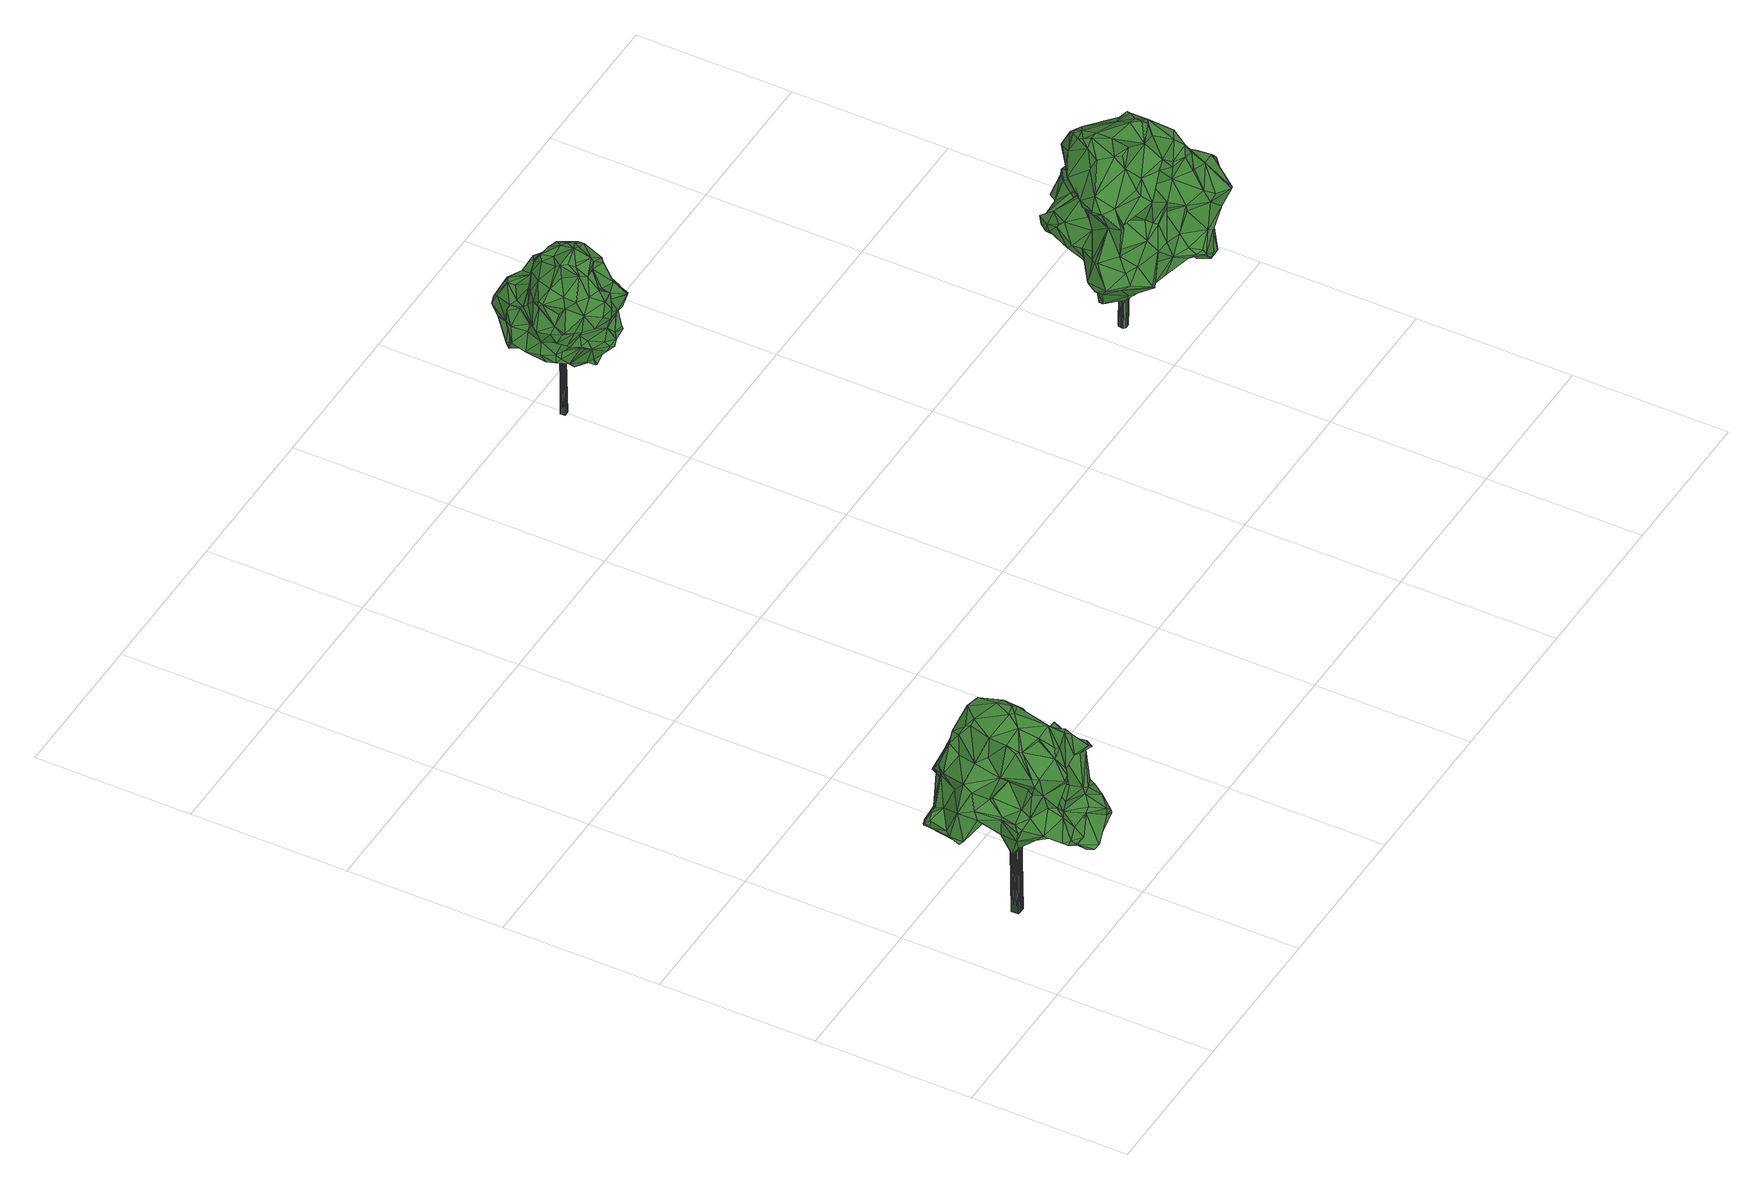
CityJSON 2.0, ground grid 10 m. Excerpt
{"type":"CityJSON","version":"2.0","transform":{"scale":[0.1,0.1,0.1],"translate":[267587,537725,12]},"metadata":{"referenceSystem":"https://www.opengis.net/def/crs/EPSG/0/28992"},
"CityObjects":{
"tree1":{"type":"SolitaryVegetationObject","attributes":{"gtid":259,"crown_width_m":9.59,"crown_median_z":22.33,"crown_r50_m":0.343,"crown_porosity":0.895,"trunk_H_m":9.36,"trunk_DBH_m":0.576,"trunk_radius_m":0.288,"trunk_base_height_m":12.97,"original_gtid":"259"},"geometry":[{"type":"Solid","lod":"3","boundaries":[[[[0,1,2]],[[3,4,5]],[[6,7,8]],[[9,10,11]],[[12,13,14]],[[15,16,17]],[[18,19,20]],[[21,22,23]],[[12,24,13]],[[0,2,25]],[[0,25,26]],[[27,10,28]],[[29,30,31]],[[32,33,34]],[[35,36,37]],[[38,39,40]],[[41,42,43]],[[44,45,46]],[[47,48,49]],[[50,51,52]],[[53,52,51]],[[25,2,54]],[[55,56,57]],[[55,57,58]],[[59,60,61]],[[20,62,63]],[[23,64,21]],[[65,27,66]],[[67,68,69]],[[70,71,72]],[[73,74,72]],[[7,55,58]],[[18,75,19]],[[76,77,78]],[[79,32,11]],[[80,81,82]],[[83,84,85]],[[86,87,88]],[[89,90,91]],[[28,92,66]],[[93,17,94]],[[38,40,15]],[[56,55,95]],[[96,97,98]],[[99,66,92]],[[100,101,102]],[[48,103,104]],[[105,106,58]],[[107,108,109]],[[110,111,25]],[[112,113,114]],[[115,37,116]],[[117,116,37]],[[118,119,120]],[[121,122,123]],[[11,10,124]],[[125,126,8]],[[60,127,128]],[[114,113,129]],[[103,130,54]],[[70,74,131]],[[104,132,48]],[[133,118,134]],[[135,136,137]],[[138,139,140]],[[93,15,17]],[[110,25,141]],[[58,125,7]],[[142,102,143]],[[0,144,1]],[[63,62,145]],[[146,49,132]],[[45,147,46]],[[101,81,102]],[[148,93,94]],[[149,45,150]],[[151,115,152]],[[153,121,29]],[[154,155,3]],[[156,157,158]],[[47,141,130]],[[0,26,159]],[[40,16,15]],[[54,160,103]],[[161,162,163]],[[84,105,58]],[[83,105,84]],[[83,164,105]],[[165,86,166]],[[65,91,27]],[[167,148,94]],[[117,37,36]],[[8,7,125]],[[83,168,164]],[[30,29,169]],[[84,170,85]],[[171,164,99]],[[85,168,83]],[[89,168,85]],[[164,168,99]],[[99,168,65]],[[82,104,172]],[[173,174,175]],[[148,38,15]],[[97,96,176]],[[97,176,76]],[[148,167,38]],[[77,63,78]],[[157,94,131]],[[157,131,177]],[[89,91,65]],[[89,65,168]],[[99,92,171]],[[15,93,148]],[[76,176,178]],[[179,180,108]],[[135,181,182]],[[66,99,65]],[[66,27,28]],[[80,82,172]],[[183,184,70]],[[185,186,187]],[[188,187,186]],[[188,135,187]],[[116,43,42]],[[189,59,122]],[[170,190,191]],[[170,191,85]],[[68,87,138]],[[192,193,194]],[[86,165,142]],[[131,94,195]],[[24,192,196]],[[13,24,196]],[[73,197,184]],[[11,32,9]],[[171,20,106]],[[171,106,164]],[[57,56,198]],[[57,198,170]],[[199,134,163]],[[200,134,199]],[[105,164,106]],[[50,61,128]],[[73,201,74]],[[202,203,204]],[[38,98,97]],[[70,72,74]],[[44,158,177]],[[107,109,8]],[[107,8,127]],[[205,206,16]],[[132,82,207]],[[50,52,61]],[[6,8,109]],[[208,51,63]],[[50,63,51]],[[175,149,150]],[[175,209,149]],[[139,192,24]],[[13,196,14]],[[210,114,129]],[[185,187,211]],[[97,76,212]],[[190,170,88]],[[190,88,67]],[[22,213,214]],[[22,214,215]],[[60,107,127]],[[78,9,34]],[[78,34,76]],[[75,128,127]],[[200,144,133]],[[147,136,135]],[[208,215,214]],[[156,96,98]],[[174,194,119]],[[177,158,157]],[[216,151,79]],[[216,79,11]],[[60,59,189]],[[5,217,154]],[[29,121,169]],[[218,85,191]],[[32,34,9]],[[95,55,219]],[[64,213,21]],[[46,158,44]],[[77,208,63]],[[18,20,63]],[[43,117,220]],[[43,220,41]],[[199,80,200]],[[221,90,222]],[[77,76,215]],[[68,140,69]],[[32,79,206]],[[33,32,206]],[[44,150,45]],[[95,219,100]],[[102,81,223]],[[123,182,181]],[[224,220,221]],[[64,23,122]],[[188,181,135]],[[200,80,172]],[[145,28,225]],[[145,225,78]],[[60,226,108]],[[189,226,60]],[[132,49,48]],[[227,195,94]],[[197,73,71]],[[131,228,150]],[[74,228,131]],[[123,181,188]],[[200,172,160]],[[44,177,131]],[[44,131,150]],[[229,127,8]],[[156,176,96]],[[36,35,230]],[[52,53,214]],[[126,231,8]],[[129,217,210]],[[37,151,35]],[[151,216,35]],[[37,115,151]],[[142,143,232]],[[203,233,204]],[[137,187,135]],[[215,208,77]],[[202,204,234]],[[59,61,52]],[[59,52,213]],[[18,63,75]],[[178,215,76]],[[219,180,161]],[[122,121,153]],[[122,153,189]],[[54,2,235]],[[159,144,0]],[[128,63,50]],[[42,236,73]],[[118,237,238]],[[41,236,42]],[[116,117,43]],[[144,235,1]],[[136,45,149]],[[71,73,72]],[[137,239,211]],[[201,14,173]],[[201,173,175]],[[197,71,184]],[[213,52,214]],[[131,195,183]],[[75,63,128]],[[111,211,239]],[[193,232,114]],[[210,193,114]],[[26,25,239]],[[194,196,192]],[[100,142,95]],[[102,142,100]],[[240,204,158]],[[73,184,42]],[[24,241,139]],[[153,226,189]],[[210,238,193]],[[20,19,106]],[[133,144,159]],[[31,242,186]],[[203,243,23]],[[58,57,84]],[[244,207,81]],[[100,219,244]],[[100,244,101]],[[153,146,226]],[[190,67,224]],[[219,55,180]],[[6,180,7]],[[55,7,180]],[[111,239,25]],[[163,162,207]],[[109,108,6]],[[180,6,108]],[[40,205,16]],[[39,205,40]],[[169,242,30]],[[188,242,169]],[[234,204,240]],[[42,184,116]],[[165,95,142]],[[165,56,95]],[[223,3,143]],[[223,143,102]],[[245,147,182]],[[245,202,147]],[[12,73,236]],[[218,191,190]],[[41,241,236]],[[24,236,241]],[[4,134,118]],[[5,4,118]],[[211,111,185]],[[104,82,132]],[[212,76,33]],[[91,230,27]],[[222,218,224]],[[222,224,221]],[[218,190,224]],[[230,10,27]],[[78,63,145]],[[92,145,171]],[[28,145,92]],[[88,198,166]],[[165,166,198]],[[165,198,56]],[[88,170,198]],[[221,36,90]],[[209,175,174]],[[221,220,36]],[[170,84,57]],[[122,182,123]],[[121,123,169]],[[122,23,182]],[[224,67,69]],[[34,33,76]],[[29,31,246]],[[247,54,130]],[[247,130,141]],[[116,184,152]],[[183,152,184]],[[227,152,183]],[[116,152,115]],[[227,94,152]],[[94,17,152]],[[193,138,87]],[[31,30,242]],[[106,19,229]],[[167,94,157]],[[156,204,176]],[[176,204,233]],[[81,207,82]],[[224,69,220]],[[38,212,39]],[[97,212,38]],[[139,241,140]],[[54,247,25]],[[33,206,205]],[[174,119,133]],[[209,174,133]],[[161,248,219]],[[154,3,5]],[[175,228,201]],[[74,201,228]],[[141,25,247]],[[88,166,86]],[[151,152,249]],[[12,236,24]],[[174,14,194]],[[173,14,174]],[[219,248,244]],[[208,53,51]],[[29,246,153]],[[47,246,31]],[[169,123,188]],[[153,246,146]],[[145,62,171]],[[141,47,185]],[[111,110,185]],[[141,185,110]],[[81,199,250]],[[161,146,162]],[[229,19,75]],[[209,159,251]],[[209,251,149]],[[147,202,234]],[[120,238,237]],[[136,251,252]],[[137,136,252]],[[149,251,136]],[[252,251,159]],[[137,252,159]],[[133,159,209]],[[216,124,35]],[[11,124,216]],[[218,89,85]],[[222,89,218]],[[10,230,253]],[[213,22,21]],[[212,33,39]],[[35,124,253]],[[10,253,124]],[[234,158,46]],[[154,113,112]],[[14,196,194]],[[128,61,60]],[[157,156,167]],[[38,167,156]],[[38,156,98]],[[68,67,87]],[[88,87,67]],[[114,155,112]],[[139,138,192]],[[192,138,193]],[[222,90,89]],[[103,48,130]],[[58,106,126]],[[58,126,125]],[[147,135,182]],[[81,250,248]],[[112,155,154]],[[47,130,48]],[[150,228,175]],[[133,119,118]],[[16,206,17]],[[79,17,206]],[[59,213,64]],[[122,59,64]],[[178,233,203]],[[176,233,178]],[[60,108,107]],[[161,163,4]],[[248,161,4]],[[248,4,223]],[[3,223,4]],[[146,47,49]],[[146,132,162]],[[207,162,132]],[[231,229,8]],[[126,229,231]],[[126,106,229]],[[241,41,140]],[[201,254,14]],[[73,12,254]],[[14,254,12]],[[255,73,254]],[[255,254,201]],[[255,201,73]],[[103,160,104]],[[172,104,160]],[[235,200,160]],[[144,200,235]],[[151,249,79]],[[17,79,249]],[[9,225,10]],[[78,225,9]],[[199,81,80]],[[81,248,223]],[[101,244,81]],[[70,131,183]],[[179,108,226]],[[248,207,244]],[[163,207,248]],[[1,235,2]],[[152,17,249]],[[171,62,20]],[[4,163,134]],[[229,75,127]],[[133,134,200]],[[210,217,238]],[[193,87,256]],[[193,256,232]],[[86,256,87]],[[232,256,142]],[[86,142,256]],[[211,187,137]],[[230,90,36]],[[230,91,90]],[[183,195,227]],[[120,119,194]],[[138,140,68]],[[120,194,193]],[[179,161,180]],[[248,250,163]],[[235,160,54]],[[230,35,253]],[[120,193,238]],[[10,225,28]],[[188,186,242]],[[185,47,186]],[[23,22,203]],[[178,203,22]],[[39,33,205]],[[45,257,147]],[[234,240,158]],[[158,204,156]],[[147,234,46]],[[136,147,257]],[[136,257,45]],[[215,178,22]],[[208,214,53]],[[118,120,237]],[[220,140,41]],[[220,69,140]],[[163,250,199]],[[203,202,243]],[[36,258,117]],[[117,258,220]],[[36,220,258]],[[179,226,161]],[[161,226,146]],[[118,217,5]],[[238,217,118]],[[113,154,217]],[[129,113,217]],[[146,246,47]],[[184,71,70]],[[245,182,259]],[[243,259,23]],[[182,23,259]],[[245,259,202]],[[243,202,259]],[[31,186,47]],[[159,26,239]],[[159,239,137]],[[3,155,143]],[[232,143,155]],[[114,232,155]],[[260,261,262]],[[260,262,263]],[[263,262,264]],[[263,264,265]],[[262,261,266]],[[262,266,264]],[[264,266,267]],[[264,267,265]],[[266,261,268]],[[266,268,267]],[[268,261,269]],[[268,269,267]],[[267,269,270]],[[267,270,265]],[[269,261,271]],[[269,271,270]],[[270,271,272]],[[270,272,265]],[[271,261,273]],[[271,273,272]],[[272,273,274]],[[272,274,265]],[[273,261,275]],[[273,275,274]],[[274,275,276]],[[274,276,265]],[[275,261,277]],[[275,277,276]],[[276,277,278]],[[276,278,265]],[[277,261,279]],[[277,279,278]],[[278,279,280]],[[278,280,265]],[[279,261,281]],[[279,281,280]],[[280,281,282]],[[280,282,265]],[[282,281,283]],[[282,283,265]],[[281,261,284]],[[281,284,283]],[[284,261,285]],[[284,285,283]],[[283,285,286]],[[283,286,265]],[[285,261,287]],[[285,287,286]],[[286,287,288]],[[286,288,265]],[[287,261,289]],[[287,289,288]],[[289,261,290]],[[289,290,288]],[[288,290,291]],[[288,291,265]],[[291,290,292]],[[291,292,265]],[[290,261,293]],[[290,293,292]],[[293,261,294]],[[293,294,292]],[[292,294,295]],[[292,295,265]],[[294,261,296]],[[294,296,295]],[[295,296,297]],[[295,297,265]],[[296,261,298]],[[296,298,297]],[[297,298,299]],[[297,299,265]],[[298,261,260]],[[298,260,299]],[[299,260,263]],[[299,263,265]]]]}]},
"tree2":{"type":"SolitaryVegetationObject","attributes":{"gtid":308,"crown_width_m":6.77,"crown_median_z":20.79,"crown_r50_m":0.303,"crown_porosity":0.912,"trunk_H_m":7.57,"trunk_DBH_m":0.338,"trunk_radius_m":0.169,"trunk_base_height_m":13.22,"original_gtid":"308"},"geometry":[{"type":"Solid","lod":"3","boundaries":[[[[300,301,302]],[[303,304,305]],[[306,307,308]],[[309,310,311]],[[312,313,314]],[[315,316,317]],[[303,305,318]],[[319,320,321]],[[319,321,322]],[[323,324,325]],[[326,327,328]],[[329,330,331]],[[332,333,334]],[[335,300,302]],[[311,336,337]],[[338,339,316]],[[340,338,316]],[[319,341,342]],[[328,327,343]],[[344,345,326]],[[321,320,346]],[[347,348,349]],[[350,345,344]],[[351,352,353]],[[354,355,356]],[[357,358,359]],[[360,361,362]],[[363,364,365]],[[366,367,368]],[[369,370,371]],[[353,337,336]],[[372,373,374]],[[308,327,375]],[[376,377,356]],[[354,356,377]],[[340,378,379]],[[380,381,382]],[[383,384,385]],[[370,343,386]],[[343,370,369]],[[387,353,388]],[[389,390,314]],[[343,369,328]],[[391,392,393]],[[369,326,328]],[[306,359,307]],[[394,374,386]],[[395,396,323]],[[397,379,378]],[[398,399,303]],[[329,400,330]],[[401,395,402]],[[403,404,405]],[[388,333,387]],[[406,382,407]],[[408,409,410]],[[320,411,412]],[[370,413,371]],[[414,415,416]],[[355,354,325]],[[372,374,417]],[[389,313,301]],[[418,419,360]],[[304,406,305]],[[420,421,390]],[[420,390,347]],[[342,320,319]],[[422,423,424]],[[398,303,318]],[[425,341,426]],[[427,341,425]],[[304,303,399]],[[327,326,375]],[[378,340,315]],[[428,429,430]],[[431,432,433]],[[408,434,435]],[[436,409,435]],[[408,435,409]],[[363,437,438]],[[382,439,440]],[[441,438,404]],[[442,384,443]],[[317,316,339]],[[444,315,445]],[[377,446,354]],[[401,447,395]],[[308,375,306]],[[306,375,326]],[[445,315,317]],[[332,448,333]],[[394,449,450]],[[371,413,429]],[[451,452,397]],[[453,347,390]],[[308,343,327]],[[308,449,343]],[[454,455,366]],[[456,457,458]],[[459,456,458]],[[460,461,400]],[[419,400,461]],[[460,336,461]],[[462,463,464]],[[462,434,463]],[[426,380,425]],[[419,461,311]],[[425,380,406]],[[332,465,448]],[[466,467,468]],[[443,383,469]],[[311,470,309]],[[471,417,402]],[[444,378,315]],[[428,430,330]],[[372,430,413]],[[393,472,372]],[[356,355,455]],[[349,473,422]],[[423,474,424]],[[376,356,475]],[[361,476,350]],[[454,475,455]],[[309,470,477]],[[478,426,341]],[[479,480,321]],[[481,482,350]],[[483,414,405]],[[300,484,389]],[[478,439,381]],[[445,317,485]],[[486,448,422]],[[441,486,438]],[[323,487,488]],[[446,488,487]],[[311,461,336]],[[333,388,334]],[[462,421,434]],[[489,407,490]],[[366,455,355]],[[423,491,492]],[[354,446,325]],[[475,356,455]],[[404,438,437]],[[493,407,489]],[[493,489,357]],[[423,492,474]],[[385,376,383]],[[308,494,449]],[[307,494,308]],[[459,433,495]],[[459,495,466]],[[402,496,471]],[[395,496,402]],[[360,362,418]],[[454,466,497]],[[454,497,469]],[[411,463,408]],[[466,454,459]],[[300,389,301]],[[438,364,363]],[[486,364,438]],[[470,337,498]],[[311,337,470]],[[454,383,475]],[[474,338,340]],[[442,443,499]],[[330,430,331]],[[467,388,353]],[[462,464,421]],[[500,501,312]],[[500,502,501]],[[301,503,302]],[[504,360,311]],[[311,360,419]],[[485,317,339]],[[467,334,388]],[[320,412,346]],[[442,336,460]],[[448,441,333]],[[502,505,506]],[[425,506,505]],[[329,331,384]],[[448,486,441]],[[335,484,300]],[[365,484,335]],[[363,365,437]],[[390,389,484]],[[390,484,453]],[[358,507,307]],[[380,478,381]],[[483,415,414]],[[339,508,485]],[[456,508,339]],[[502,509,510]],[[451,378,444]],[[511,509,404]],[[512,404,509]],[[342,312,314]],[[422,348,453]],[[347,453,348]],[[307,359,358]],[[468,497,466]],[[353,442,468]],[[442,499,468]],[[443,384,383]],[[456,459,508]],[[440,513,358]],[[498,477,470]],[[469,497,443]],[[336,442,353]],[[353,468,467]],[[357,489,490]],[[485,368,367]],[[485,367,445]],[[445,367,355]],[[507,358,513]],[[393,372,391]],[[377,376,391]],[[402,374,394]],[[449,386,343]],[[394,386,449]],[[402,480,401]],[[502,503,501]],[[514,399,415]],[[514,415,483]],[[324,452,451]],[[324,323,452]],[[418,400,419]],[[440,407,382]],[[439,382,381]],[[430,472,331]],[[417,374,402]],[[490,407,440]],[[329,384,442]],[[510,503,502]],[[469,383,454]],[[492,491,515]],[[516,441,404]],[[412,408,410]],[[412,411,408]],[[517,433,508]],[[321,518,322]],[[340,316,315]],[[412,410,447]],[[452,323,396]],[[445,324,444]],[[324,451,444]],[[447,401,479]],[[376,475,383]],[[418,362,428]],[[421,314,390]],[[479,401,480]],[[331,472,393]],[[307,507,494]],[[397,452,409]],[[440,439,513]],[[471,519,417]],[[372,417,519]],[[335,503,510]],[[320,464,411]],[[507,480,450]],[[394,480,402]],[[323,488,395]],[[426,478,380]],[[333,441,520]],[[488,496,395]],[[320,342,464]],[[456,339,457]],[[458,457,492]],[[450,480,394]],[[517,431,433]],[[355,367,366]],[[357,482,493]],[[466,432,491]],[[325,521,355]],[[435,420,436]],[[434,421,420]],[[434,420,435]],[[520,387,333]],[[414,387,522]],[[520,522,387]],[[493,318,407]],[[406,407,305]],[[305,407,318]],[[304,506,425]],[[510,511,335]],[[520,403,522]],[[414,522,403]],[[349,420,347]],[[498,352,416]],[[467,491,523]],[[467,523,334]],[[386,374,373]],[[365,453,484]],[[478,341,319]],[[478,319,322]],[[432,517,491]],[[391,519,524]],[[471,524,519]],[[348,473,349]],[[385,384,393]],[[331,393,384]],[[414,351,387]],[[416,351,414]],[[463,434,408]],[[361,310,476]],[[453,364,422]],[[486,422,364]],[[410,396,447]],[[395,447,396]],[[342,341,312]],[[301,501,503]],[[516,403,441]],[[365,364,453]],[[491,517,515]],[[348,422,473]],[[430,429,413]],[[385,392,376]],[[393,392,385]],[[312,341,500]],[[427,500,341]],[[416,477,498]],[[335,511,437]],[[525,506,483]],[[483,506,526]],[[432,466,495]],[[432,495,433]],[[335,437,365]],[[506,304,399]],[[525,405,404]],[[301,313,501]],[[501,313,312]],[[360,310,361]],[[504,311,310]],[[504,310,360]],[[342,314,421]],[[318,481,398]],[[476,398,481]],[[369,527,326]],[[357,440,358]],[[357,490,440]],[[476,310,398]],[[309,398,310]],[[412,479,346]],[[412,447,479]],[[321,480,507]],[[346,479,321]],[[309,477,398]],[[397,378,451]],[[389,314,313]],[[330,400,428]],[[428,400,418]],[[329,442,400]],[[460,400,442]],[[450,449,494]],[[450,494,507]],[[492,338,474]],[[492,457,338]],[[528,340,379]],[[528,529,340]],[[433,459,366]],[[454,366,459]],[[379,397,436]],[[409,436,397]],[[528,379,436]],[[529,436,420]],[[529,420,349]],[[528,436,529]],[[529,349,340]],[[525,512,506]],[[403,520,441]],[[452,396,410]],[[382,406,380]],[[421,464,342]],[[351,353,387]],[[350,476,481]],[[507,513,321]],[[459,515,517]],[[335,302,503]],[[325,487,323]],[[446,487,325]],[[463,411,464]],[[432,431,517]],[[372,472,430]],[[467,466,491]],[[423,523,491]],[[465,523,423]],[[334,523,465]],[[465,423,422]],[[465,422,448]],[[516,404,403]],[[474,340,349]],[[457,339,338]],[[318,493,481]],[[404,437,511]],[[332,334,465]],[[416,415,477]],[[391,376,392]],[[344,530,362]],[[362,530,428]],[[531,326,532]],[[345,532,326]],[[428,530,429]],[[531,532,306]],[[508,368,485]],[[433,368,508]],[[506,533,526]],[[510,509,511]],[[439,518,513]],[[478,518,439]],[[321,513,518]],[[322,518,478]],[[483,405,525]],[[403,405,414]],[[512,525,404]],[[512,509,502]],[[512,502,506]],[[474,349,424]],[[422,424,349]],[[361,534,362]],[[350,534,361]],[[427,505,500]],[[425,505,427]],[[500,505,502]],[[459,517,508]],[[324,521,325]],[[481,493,482]],[[483,526,533]],[[362,534,344]],[[344,534,350]],[[345,350,532]],[[499,443,497]],[[468,499,497]],[[366,368,433]],[[533,506,399]],[[391,372,519]],[[458,492,515]],[[458,515,459]],[[391,524,377]],[[377,524,446]],[[471,446,524]],[[533,399,514]],[[337,352,498]],[[416,352,351]],[[533,514,483]],[[355,521,445]],[[324,445,521]],[[406,535,425]],[[425,535,304]],[[406,304,535]],[[337,353,352]],[[398,415,399]],[[477,415,398]],[[488,446,496]],[[471,496,446]],[[531,306,326]],[[409,536,410]],[[452,410,536]],[[452,536,409]],[[371,527,369]],[[306,532,482]],[[350,482,532]],[[357,359,482]],[[359,306,482]],[[344,326,527]],[[344,527,530]],[[429,527,371]],[[429,530,527]],[[386,373,370]],[[370,373,413]],[[372,413,373]],[[537,538,539]],[[537,539,540]],[[538,541,542]],[[538,542,539]],[[542,541,543]],[[542,543,539]],[[539,543,544]],[[539,544,540]],[[543,541,545]],[[543,545,544]],[[544,545,546]],[[544,546,540]],[[546,545,547]],[[546,547,540]],[[545,541,548]],[[545,548,547]],[[548,541,549]],[[548,549,547]],[[547,549,550]],[[547,550,540]],[[550,549,551]],[[550,551,540]],[[549,541,552]],[[549,552,551]],[[551,552,553]],[[551,553,540]],[[552,541,554]],[[552,554,553]],[[553,554,555]],[[553,555,540]],[[554,541,556]],[[554,556,555]],[[555,556,557]],[[555,557,540]],[[557,556,558]],[[557,558,540]],[[556,541,559]],[[556,559,558]],[[558,559,560]],[[558,560,540]],[[559,541,561]],[[559,561,560]],[[561,541,562]],[[561,562,560]],[[560,562,537]],[[560,537,540]],[[562,541,538]],[[562,538,537]]]]}]},
"tree3":{"type":"SolitaryVegetationObject","attributes":{"gtid":203,"crown_width_m":9.74,"crown_median_z":22.34,"crown_r50_m":0.33,"crown_porosity":0.898,"trunk_H_m":8.98,"trunk_DBH_m":0.568,"trunk_radius_m":0.284,"trunk_base_height_m":13.36,"original_gtid":"203"},"geometry":[{"type":"Solid","lod":"3","boundaries":[[[[563,564,565]],[[566,567,568]],[[569,570,571]],[[572,573,574]],[[575,576,577]],[[578,566,568]],[[579,580,581]],[[582,583,584]],[[585,586,587]],[[586,588,587]],[[589,590,591]],[[589,591,592]],[[593,594,595]],[[586,596,594]],[[597,598,599]],[[600,601,602]],[[603,601,600]],[[604,605,606]],[[604,607,605]],[[608,609,610]],[[611,610,609]],[[611,609,608]],[[612,613,614]],[[586,615,596]],[[592,616,617]],[[586,594,618]],[[616,619,617]],[[619,616,620]],[[621,622,623]],[[624,625,626]],[[627,628,629]],[[630,631,632]],[[612,633,634]],[[635,636,637]],[[638,564,630]],[[638,630,632]],[[574,639,640]],[[641,642,643]],[[643,644,641]],[[606,605,645]],[[623,622,646]],[[563,631,630]],[[647,631,563]],[[617,638,648]],[[648,649,617]],[[597,650,638]],[[638,617,597]],[[619,599,598]],[[565,651,563]],[[652,629,653]],[[565,654,655]],[[624,626,656]],[[657,656,626]],[[658,659,660]],[[661,602,662]],[[663,664,665]],[[569,665,664]],[[666,667,580]],[[668,610,669]],[[655,670,671]],[[563,630,564]],[[671,670,672]],[[615,671,672]],[[615,672,670]],[[673,573,674]],[[615,675,596]],[[676,646,677]],[[619,598,617]],[[678,679,634]],[[645,605,680]],[[617,589,592]],[[681,669,611]],[[681,611,682]],[[617,598,597]],[[597,683,650]],[[656,684,624]],[[619,620,599]],[[685,686,687]],[[688,686,685]],[[595,596,675]],[[689,690,691]],[[614,690,689]],[[683,675,650]],[[571,692,693]],[[570,692,571]],[[683,595,675]],[[686,694,695]],[[614,696,697]],[[698,699,625]],[[698,642,699]],[[700,701,601]],[[595,683,702]],[[597,702,683]],[[599,702,597]],[[703,704,637]],[[671,615,586]],[[705,588,618]],[[618,588,586]],[[632,631,648]],[[595,702,620]],[[595,620,593]],[[702,599,620]],[[567,681,568]],[[706,707,628]],[[701,708,709]],[[643,692,710]],[[711,703,637]],[[665,569,571]],[[712,713,714]],[[715,716,717]],[[577,576,685]],[[585,587,718]],[[719,694,686]],[[606,645,720]],[[606,720,604]],[[662,660,659]],[[700,603,721]],[[610,722,608]],[[723,703,711]],[[593,724,710]],[[720,725,726]],[[727,688,685]],[[647,728,578]],[[602,601,701]],[[660,602,701]],[[713,712,656]],[[709,660,701]],[[668,567,566]],[[676,689,691]],[[715,704,703]],[[671,586,585]],[[729,671,585]],[[715,730,731]],[[717,704,715]],[[732,621,691]],[[691,621,733]],[[734,695,694]],[[700,601,603]],[[694,653,734]],[[715,735,730]],[[703,735,715]],[[736,725,720]],[[737,725,736]],[[703,723,735]],[[713,738,714]],[[569,705,570]],[[704,635,637]],[[687,636,577]],[[577,685,687]],[[739,666,740]],[[713,741,738]],[[713,657,741]],[[713,656,657]],[[666,580,742]],[[742,580,579]],[[653,743,734]],[[581,744,745]],[[716,663,746]],[[747,746,663]],[[748,749,750]],[[751,573,673]],[[711,752,753]],[[695,753,752]],[[643,754,692]],[[734,743,755]],[[577,636,635]],[[575,577,635]],[[748,706,628]],[[749,748,628]],[[756,584,751]],[[756,582,584]],[[584,574,751]],[[573,751,574]],[[651,565,655]],[[716,715,757]],[[739,740,738]],[[738,741,739]],[[758,707,706]],[[759,691,733]],[[657,760,741]],[[693,692,708]],[[739,722,666]],[[761,762,727]],[[579,763,742]],[[764,742,763]],[[765,641,644]],[[615,766,675]],[[670,766,615]],[[767,646,768]],[[579,581,745]],[[763,579,745]],[[667,581,580]],[[605,688,680]],[[613,674,572]],[[612,674,613]],[[769,755,743]],[[567,669,681]],[[608,722,741]],[[735,723,768]],[[735,768,730]],[[770,722,610]],[[688,605,607]],[[717,716,771]],[[631,647,578]],[[688,772,680]],[[571,693,665]],[[721,665,693]],[[750,720,726]],[[721,693,700]],[[745,762,764]],[[590,773,682]],[[765,724,616]],[[774,563,651]],[[627,629,652]],[[661,600,602]],[[693,708,775]],[[729,776,671]],[[714,738,740]],[[714,740,742]],[[666,770,667]],[[604,750,749]],[[777,686,695]],[[721,603,778]],[[779,776,780]],[[719,686,688]],[[647,781,782]],[[588,783,587]],[[784,587,783]],[[604,720,750]],[[763,745,764]],[[719,627,653]],[[785,726,725]],[[688,607,719]],[[732,729,585]],[[643,642,698]],[[625,643,698]],[[648,631,786]],[[640,696,613]],[[674,612,787]],[[607,627,719]],[[700,693,775]],[[678,677,767]],[[756,737,582]],[[611,626,682]],[[592,765,616]],[[645,788,720]],[[789,610,645]],[[789,770,610]],[[767,711,753]],[[767,753,734]],[[790,574,584]],[[584,583,790]],[[576,575,778]],[[734,753,695]],[[687,686,777]],[[788,645,668]],[[610,668,645]],[[729,732,776]],[[742,740,666]],[[767,677,646]],[[759,646,676]],[[751,673,756]],[[758,791,707]],[[649,589,617]],[[750,726,792]],[[750,792,748]],[[663,716,757]],[[669,610,611]],[[623,646,759]],[[731,757,715]],[[793,581,667]],[[770,793,667]],[[658,661,659]],[[657,626,760]],[[653,629,791]],[[618,570,705]],[[636,777,695]],[[761,600,762]],[[687,777,636]],[[754,643,794]],[[572,674,573]],[[612,614,689]],[[673,674,795]],[[787,795,674]],[[709,658,660]],[[648,773,649]],[[648,786,773]],[[767,723,711]],[[759,676,691]],[[784,783,664]],[[664,783,569]],[[585,796,621]],[[793,744,581]],[[682,773,681]],[[773,786,681]],[[691,776,732]],[[593,710,570]],[[768,723,767]],[[776,691,780]],[[797,578,568]],[[719,653,694]],[[769,743,791]],[[585,621,732]],[[708,701,775]],[[678,767,734]],[[668,669,567]],[[633,689,677]],[[660,662,602]],[[747,663,665]],[[600,761,603]],[[636,695,752]],[[764,762,798]],[[600,798,762]],[[797,631,578]],[[628,707,629]],[[791,629,707]],[[650,654,638]],[[756,725,737]],[[795,791,758]],[[627,749,628]],[[749,627,799]],[[607,799,627]],[[786,568,681]],[[631,568,786]],[[797,568,631]],[[791,743,653]],[[620,724,593]],[[744,800,680]],[[790,566,728]],[[633,612,689]],[[620,616,724]],[[656,712,801]],[[789,793,770]],[[680,789,645]],[[666,722,770]],[[734,755,679]],[[734,679,678]],[[632,648,638]],[[664,663,757]],[[757,731,664]],[[587,664,718]],[[624,684,625]],[[662,659,661]],[[570,710,692]],[[785,725,673]],[[633,677,678]],[[778,761,576]],[[700,775,701]],[[765,592,802]],[[636,752,637]],[[643,684,794]],[[625,684,643]],[[801,684,656]],[[684,801,794]],[[685,576,761]],[[685,761,727]],[[778,603,761]],[[569,783,705]],[[618,594,593]],[[768,803,730]],[[787,679,795]],[[762,772,727]],[[744,680,772]],[[795,758,673]],[[652,653,627]],[[708,692,754]],[[587,784,664]],[[638,654,564]],[[747,665,746]],[[564,654,565]],[[795,769,791]],[[673,758,792]],[[706,792,758]],[[718,796,585]],[[596,595,594]],[[618,593,570]],[[626,699,682]],[[739,741,722]],[[790,583,566]],[[773,589,649]],[[773,590,589]],[[733,621,623]],[[588,705,783]],[[792,726,785]],[[792,706,748]],[[673,792,785]],[[655,774,651]],[[782,804,697]],[[781,804,782]],[[614,697,805]],[[591,590,699]],[[655,779,774]],[[755,769,795]],[[717,771,704]],[[635,704,771]],[[778,771,716]],[[708,658,709]],[[762,745,772]],[[661,798,600]],[[806,798,661]],[[805,697,804]],[[805,804,779]],[[781,779,804]],[[614,780,690]],[[805,780,614]],[[691,690,780]],[[801,658,794]],[[658,801,661]],[[661,801,806]],[[658,807,794]],[[613,574,640]],[[788,668,808]],[[583,808,566]],[[668,566,808]],[[809,639,790]],[[790,639,574]],[[613,572,574]],[[655,776,779]],[[655,671,776]],[[779,780,805]],[[591,699,642]],[[591,642,592]],[[733,623,759]],[[774,781,563]],[[563,781,647]],[[774,779,781]],[[625,699,626]],[[590,682,699]],[[806,810,798]],[[764,798,810]],[[764,810,742]],[[714,810,712]],[[712,810,801]],[[801,810,806]],[[714,742,810]],[[794,807,754]],[[708,754,807]],[[637,752,711]],[[658,708,807]],[[778,746,721]],[[787,612,679]],[[765,710,724]],[[765,644,710]],[[778,716,746]],[[650,675,766]],[[650,766,654]],[[655,654,766]],[[655,766,670]],[[730,803,731]],[[721,746,665]],[[664,731,803]],[[664,803,718]],[[621,803,622]],[[646,622,803]],[[646,803,768]],[[621,796,803]],[[718,803,796]],[[744,772,745]],[[635,771,575]],[[778,575,771]],[[678,634,633]],[[755,795,679]],[[765,802,641]],[[643,710,644]],[[641,802,642]],[[642,802,592]],[[727,772,688]],[[673,725,756]],[[676,677,689]],[[679,612,634]],[[582,811,583]],[[808,583,811]],[[808,811,788]],[[582,737,811]],[[736,811,737]],[[604,799,607]],[[749,799,604]],[[788,811,720]],[[736,720,811]],[[697,639,782]],[[782,639,809]],[[614,613,696]],[[696,639,697]],[[640,639,696]],[[789,800,793]],[[793,800,744]],[[611,760,626]],[[741,760,608]],[[611,608,760]],[[680,800,789]],[[578,728,566]],[[809,728,782]],[[782,728,647]],[[809,790,728]],[[812,813,814]],[[812,814,815]],[[813,816,817]],[[813,817,814]],[[817,816,818]],[[817,818,814]],[[814,818,819]],[[814,819,815]],[[818,816,820]],[[818,820,819]],[[819,820,821]],[[819,821,815]],[[820,816,822]],[[820,822,821]],[[821,822,823]],[[821,823,815]],[[822,816,824]],[[822,824,823]],[[823,824,825]],[[823,825,815]],[[824,816,826]],[[824,826,825]],[[825,826,827]],[[825,827,815]],[[827,826,828]],[[827,828,815]],[[826,816,829]],[[826,829,828]],[[828,829,830]],[[828,830,815]],[[829,816,831]],[[829,831,830]],[[830,831,832]],[[830,832,815]],[[832,831,833]],[[832,833,815]],[[831,816,834]],[[831,834,833]],[[833,834,835]],[[833,835,815]],[[834,816,836]],[[834,836,835]],[[835,836,837]],[[835,837,815]],[[836,816,838]],[[836,838,837]],[[837,838,839]],[[837,839,815]],[[838,816,840]],[[838,840,839]],[[839,840,841]],[[839,841,815]],[[840,816,842]],[[840,842,841]],[[841,842,843]],[[841,843,815]],[[842,816,844]],[[842,844,843]],[[843,844,845]],[[843,845,815]],[[845,844,846]],[[845,846,815]],[[844,816,847]],[[844,847,846]],[[846,847,848]],[[846,848,815]],[[847,816,813]],[[847,813,848]],[[848,813,812]],[[848,812,815]]]]}]}
},
"vertices":[
[74,23,68],[79,21,70],[78,15,66],[91,48,105],[71,46,104],[90,49,98],[50,22,132],[54,28,141],[45,26,141],[20,84,125],[29,85,140],[24,89,126],[81,94,83],[85,91,83],[79,76,80],[12,92,89],[9,90,96],[22,91,96],[30,43,149],[32,42,149],[30,49,153],[13,32,107],[17,45,109],[13,33,101],[87,91,96],[71,12,67],[68,20,73],[34,86,145],[31,80,147],[33,9,96],[35,7,93],[42,6,93],[23,87,120],[15,81,104],[17,75,119],[42,94,123],[55,93,133],[47,98,116],[8,86,93],[7,85,99],[7,89,96],[73,93,109],[62,95,98],[60,97,108],[40,61,85],[47,56,76],[39,58,87],[61,15,93],[73,8,90],[64,15,95],[30,35,126],[33,49,124],[28,38,111],[23,54,117],[80,9,81],[69,33,139],[73,35,138],[64,47,142],[59,38,150],[29,33,106],[35,28,120],[29,32,124],[29,60,140],[23,49,134],[15,31,108],[47,83,155],[33,77,153],[80,76,127],[81,75,122],[79,78,124],[47,90,79],[51,95,80],[48,90,79],[60,91,81],[53,82,86],[27,31,137],[4,66,115],[10,60,128],[11,66,131],[28,90,116],[87,27,93],[88,30,113],[78,23,96],[55,59,159],[59,58,156],[59,67,157],[85,51,118],[78,64,114],[74,57,132],[55,81,156],[55,83,138],[48,84,154],[34,74,154],[13,93,89],[27,90,90],[75,32,134],[4,65,92],[4,71,95],[6,69,92],[38,74,156],[86,27,119],[88,26,117],[91,31,117],[79,9,84],[80,15,92],[51,55,158],[44,49,155],[46,20,126],[50,21,122],[48,20,129],[55,6,74],[53,10,74],[100,54,100],[99,54,100],[95,55,105],[40,102,105],[49,103,101],[54,98,114],[69,52,98],[75,63,88],[74,61,106],[30,13,95],[30,25,95],[31,22,94],[36,92,125],[50,29,144],[48,38,149],[30,28,136],[27,29,132],[96,54,101],[74,9,84],[38,74,89],[69,20,99],[72,47,82],[76,39,91],[40,30,96],[49,36,85],[51,28,80],[79,68,112],[88,82,104],[79,82,111],[58,5,76],[86,38,120],[91,50,114],[72,27,79],[24,66,137],[49,23,100],[38,44,91],[13,92,88],[53,54,75],[47,62,75],[37,99,109],[39,99,104],[42,19,102],[96,51,100],[95,54,105],[15,68,94],[25,81,96],[30,65,94],[62,31,79],[85,21,88],[58,36,109],[61,28,96],[74,33,96],[48,57,159],[79,41,122],[72,53,131],[18,88,92],[52,67,160],[31,10,94],[71,61,144],[30,60,154],[87,24,91],[73,73,85],[75,63,87],[61,60,75],[5,63,94],[34,70,92],[9,56,110],[52,35,118],[59,27,122],[34,24,94],[28,29,92],[50,85,92],[53,95,91],[50,14,78],[42,10,92],[43,16,94],[38,18,94],[40,28,107],[71,73,142],[68,75,145],[89,79,102],[86,59,109],[84,70,94],[32,82,97],[84,73,93],[53,95,83],[71,50,134],[81,30,94],[82,35,88],[68,75,87],[25,42,95],[18,46,97],[23,55,103],[11,87,101],[16,87,101],[74,24,98],[20,54,118],[69,49,78],[91,56,105],[51,20,77],[6,74,97],[15,35,111],[18,45,110],[9,58,116],[34,93,119],[91,50,98],[66,76,145],[71,28,123],[68,85,121],[59,91,134],[64,76,143],[87,45,112],[73,80,129],[28,78,135],[44,24,106],[36,91,104],[53,66,84],[34,41,148],[39,87,141],[48,38,147],[93,53,120],[14,58,108],[38,52,101],[78,20,76],[76,92,91],[80,53,110],[87,53,106],[61,20,76],[25,55,104],[80,88,106],[35,7,92],[19,39,84],[80,29,117],[24,37,90],[44,13,96],[72,12,82],[75,37,115],[34,94,107],[78,29,96],[59,42,81],[56,37,83],[36,89,126],[79,88,88],[71,87,94],[89,53,119],[49,47,90],[53,84,121],[22,37,87],[55,54,10],[52,54,10],[55,55,10],[54,55,103],[54,56,103],[52,55,103],[55,56,10],[54,57,103],[55,57,10],[54,57,10],[53,58,103],[53,57,10],[52,58,103],[52,57,10],[51,58,103],[51,57,10],[50,58,103],[50,57,10],[50,57,103],[50,56,10],[49,57,103],[50,55,10],[49,56,103],[49,55,103],[50,54,10],[50,53,10],[49,54,103],[50,52,10],[50,53,103],[51,52,10],[52,52,10],[51,53,103],[52,52,103],[53,52,10],[54,52,10],[53,53,103],[55,52,10],[54,53,103],[55,53,10],[54,54,103],
[308,458,63],[311,456,69],[303,459,65],[286,448,106],[293,447,100],[294,447,106],[303,465,130],[313,464,123],[313,475,129],[268,463,101],[276,467,112],[271,471,101],[313,451,77],[312,456,69],[312,459,71],[309,509,63],[306,507,66],[306,510,65],[290,449,114],[324,460,94],[327,469,88],[323,467,103],[325,459,95],[320,505,86],[312,510,81],[311,516,88],[297,473,139],[306,477,134],[301,479,137],[278,492,103],[279,491,113],[281,493,113],[279,472,71],[276,473,69],[274,478,69],[301,457,63],[268,481,95],[268,472,97],[303,499,68],[305,508,67],[305,499,66],[315,455,88],[320,460,80],[306,489,130],[285,475,134],[288,472,134],[330,475,100],[311,473,72],[300,470,74],[307,484,71],[289,465,127],[277,469,85],[272,467,90],[272,480,85],[303,519,93],[300,520,85],[289,520,89],[302,464,123],[313,463,120],[304,464,127],[268,477,117],[276,468,120],[275,476,124],[295,458,59],[295,461,60],[297,458,58],[287,516,77],[295,517,72],[293,518,71],[298,482,136],[299,490,131],[291,491,131],[299,499,118],[303,492,120],[310,493,121],[305,474,133],[292,513,100],[295,514,101],[313,506,67],[320,496,71],[312,447,103],[313,447,104],[312,447,104],[279,504,97],[278,495,100],[283,502,98],[307,490,128],[276,473,75],[271,480,76],[312,458,60],[314,469,68],[299,502,105],[294,509,98],[293,497,105],[319,485,119],[323,500,99],[322,496,94],[321,499,70],[278,456,110],[282,451,99],[275,487,110],[326,486,105],[317,497,110],[284,461,79],[289,457,76],[284,461,80],[299,451,108],[301,452,111],[329,486,80],[324,493,72],[328,490,84],[327,480,95],[328,480,95],[291,495,124],[276,464,84],[278,457,97],[273,464,88],[311,502,112],[269,480,117],[268,480,115],[321,479,70],[320,469,72],[294,480,64],[293,485,65],[296,486,65],[307,450,94],[310,449,95],[314,455,88],[279,486,123],[288,489,129],[286,494,121],[281,507,64],[280,505,63],[282,508,65],[323,481,74],[326,483,71],[323,488,66],[295,459,63],[292,462,62],[314,454,106],[309,454,112],[283,468,65],[270,485,97],[278,497,98],[314,509,68],[305,517,70],[308,512,97],[326,491,97],[283,469,65],[317,481,125],[318,482,118],[311,507,81],[319,502,84],[306,468,60],[278,506,85],[287,520,85],[299,508,77],[299,497,72],[294,494,76],[285,508,77],[269,484,97],[273,482,110],[317,478,75],[320,482,83],[323,469,87],[287,474,74],[272,499,76],[270,489,75],[276,491,85],[275,504,96],[268,464,100],[310,506,109],[287,493,115],[295,478,74],[298,492,67],[286,516,93],[278,461,118],[274,460,98],[318,457,96],[329,478,101],[320,482,108],[288,458,115],[295,463,123],[284,462,88],[309,460,60],[295,516,71],[287,467,60],[313,504,88],[318,500,95],[295,459,117],[304,459,109],[281,495,67],[291,494,68],[294,455,117],[312,476,124],[282,506,66],[312,501,104],[276,502,84],[266,467,94],[280,492,87],[307,452,77],[313,450,76],[301,448,78],[307,452,75],[276,471,106],[302,455,83],[294,450,91],[316,471,111],[292,513,75],[295,449,77],[299,448,74],[295,450,73],[293,451,81],[313,462,105],[281,459,98],[283,496,80],[295,465,68],[282,505,66],[318,461,100],[304,502,110],[279,471,70],[301,511,85],[281,472,74],[279,487,72],[305,503,100],[288,459,82],[295,462,92],[292,483,132],[317,492,72],[313,489,72],[285,478,132],[295,471,130],[292,469,130],[291,459,101],[286,475,124],[299,456,96],[316,491,79],[300,481,88],[299,480,12],[299,482,88],[298,481,88],[298,479,12],[299,481,12],[298,481,12],[298,483,88],[297,481,12],[297,483,88],[297,482,88],[296,481,12],[296,480,12],[296,482,88],[296,481,88],[296,479,12],[296,480,88],[296,478,12],[297,480,88],[297,478,12],[297,479,88],[298,479,88],[298,478,12],[299,480,88],[299,478,12],[299,479,12],
[532,235,155],[527,240,157],[524,234,160],[550,230,119],[543,238,116],[538,241,126],[474,241,129],[487,256,129],[487,248,111],[541,196,109],[551,191,107],[551,208,119],[471,232,66],[481,239,68],[476,232,65],[547,228,136],[524,274,54],[532,269,51],[531,260,52],[567,210,110],[562,219,115],[562,210,116],[476,225,135],[473,236,142],[470,230,133],[470,236,133],[519,263,136],[525,265,126],[516,267,134],[511,272,138],[483,259,139],[484,245,150],[490,250,159],[486,242,157],[502,260,159],[501,264,158],[498,264,158],[491,264,83],[480,269,97],[485,274,91],[476,255,93],[544,218,74],[527,227,75],[535,229,87],[528,220,75],[540,271,85],[529,271,89],[540,254,87],[530,264,104],[525,206,108],[536,201,113],[523,214,126],[490,233,160],[503,274,142],[513,266,151],[474,246,134],[501,267,156],[493,264,149],[479,221,122],[479,226,101],[495,230,110],[521,284,105],[519,282,108],[526,276,106],[528,211,76],[538,197,62],[529,197,74],[536,248,151],[539,245,144],[536,250,151],[515,213,111],[518,216,104],[470,229,67],[478,219,68],[476,216,74],[522,249,155],[546,214,128],[538,208,124],[513,267,134],[515,268,131],[509,262,117],[503,260,135],[542,239,86],[492,213,104],[545,225,141],[533,253,148],[521,258,139],[501,250,162],[528,232,156],[527,206,77],[518,201,76],[520,239,160],[515,227,153],[524,286,98],[533,285,92],[493,278,96],[490,275,89],[487,278,93],[493,273,87],[489,276,89],[463,232,104],[474,228,121],[479,241,110],[543,269,60],[537,260,48],[553,236,98],[541,252,101],[498,228,163],[492,227,152],[493,229,160],[550,197,92],[539,198,103],[495,250,163],[501,214,110],[503,212,108],[504,207,96],[519,207,91],[527,244,70],[535,247,120],[529,263,121],[494,255,161],[516,280,102],[498,232,73],[504,217,70],[498,222,70],[519,233,69],[514,212,116],[509,219,130],[498,213,128],[500,258,113],[480,259,108],[504,208,71],[497,210,70],[537,208,124],[535,212,134],[513,263,118],[522,267,125],[478,263,104],[481,271,100],[494,258,160],[464,214,88],[462,225,82],[473,244,131],[540,194,68],[537,195,68],[489,271,104],[489,280,97],[490,262,130],[479,201,84],[519,290,85],[528,289,85],[529,287,75],[457,220,90],[461,234,88],[459,228,85],[473,219,124],[509,214,73],[554,219,88],[475,252,97],[540,272,83],[477,201,86],[490,264,140],[556,209,90],[556,208,80],[504,249,73],[547,220,131],[492,220,139],[467,213,99],[460,227,106],[494,218,134],[487,227,125],[508,205,83],[467,210,91],[555,211,95],[560,209,100],[535,283,77],[539,280,78],[533,279,74],[538,281,88],[523,282,62],[520,197,79],[528,250,66],[514,263,64],[475,245,98],[472,234,102],[543,197,64],[539,207,57],[547,214,73],[553,192,106],[485,213,83],[490,213,87],[504,261,111],[519,201,83],[554,196,103],[460,229,105],[540,197,82],[501,219,110],[531,276,95],[488,252,78],[504,252,74],[514,269,62],[508,273,67],[503,273,141],[502,241,161],[496,208,95],[474,209,100],[524,195,80],[541,260,67],[462,228,83],[515,254,73],[528,260,128],[527,229,149],[479,262,106],[500,221,141],[497,216,69],[478,240,84],[516,216,145],[512,216,140],[538,221,141],[540,215,138],[470,236,131],[470,233,131],[553,203,81],[528,257,128],[526,206,103],[553,235,97],[535,254,74],[549,217,127],[525,193,77],[549,202,79],[532,254,65],[514,274,97],[536,198,85],[474,218,124],[537,236,131],[508,263,80],[539,210,73],[529,250,66],[514,284,87],[511,272,137],[475,221,102],[526,215,136],[524,214,134],[515,275,88],[505,263,95],[547,219,107],[546,216,130],[518,278,80],[558,214,103],[515,238,103],[515,240,14],[515,239,103],[512,238,103],[512,239,14],[515,241,14],[514,242,14],[514,240,103],[513,242,14],[513,241,103],[512,242,14],[512,241,103],[511,242,14],[511,240,103],[510,241,14],[510,240,103],[510,239,103],[510,240,14],[510,238,103],[510,239,14],[509,238,103],[510,237,103],[510,238,14],[510,236,103],[511,237,14],[511,235,103],[512,237,14],[512,235,103],[513,237,14],[513,235,103],[514,237,14],[514,235,103],[515,238,14],[514,236,103],[515,236,103],[515,239,14],[515,237,103]
]}
